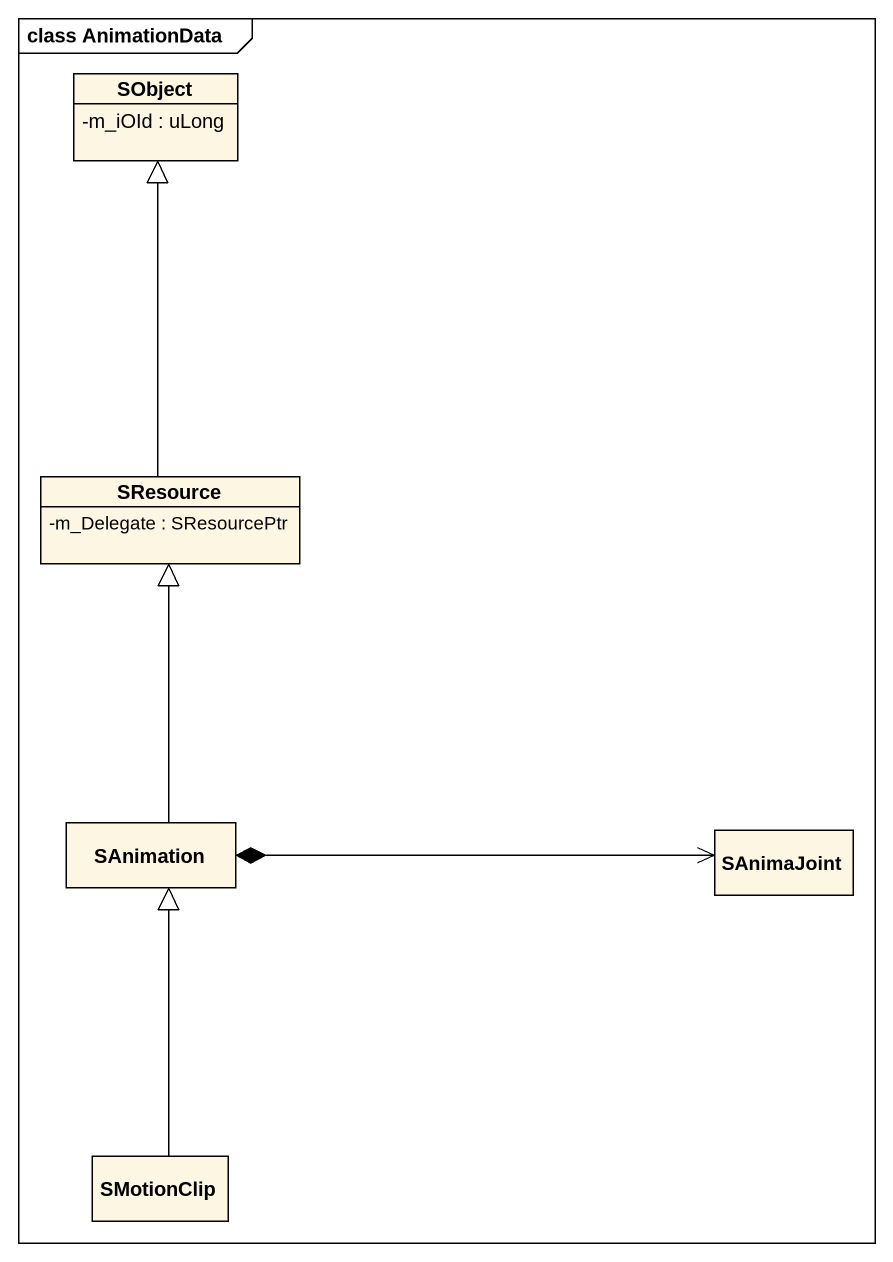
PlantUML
@startuml
mainframe class AnimationData
hide circle
hide empty members
skinparam classAttributeIconSize 0
class SObject {
  -m_iOId : uLong
}
class SResource {
  -m_Delegate : SResourcePtr
}
class SAnimation
class SAnimaJoint
class SMotionClip
SResource -up-|> SObject
SAnimation -up-|> SResource
SAnimation *-right-> SAnimaJoint
SMotionClip -up-|> SAnimation
@enduml
